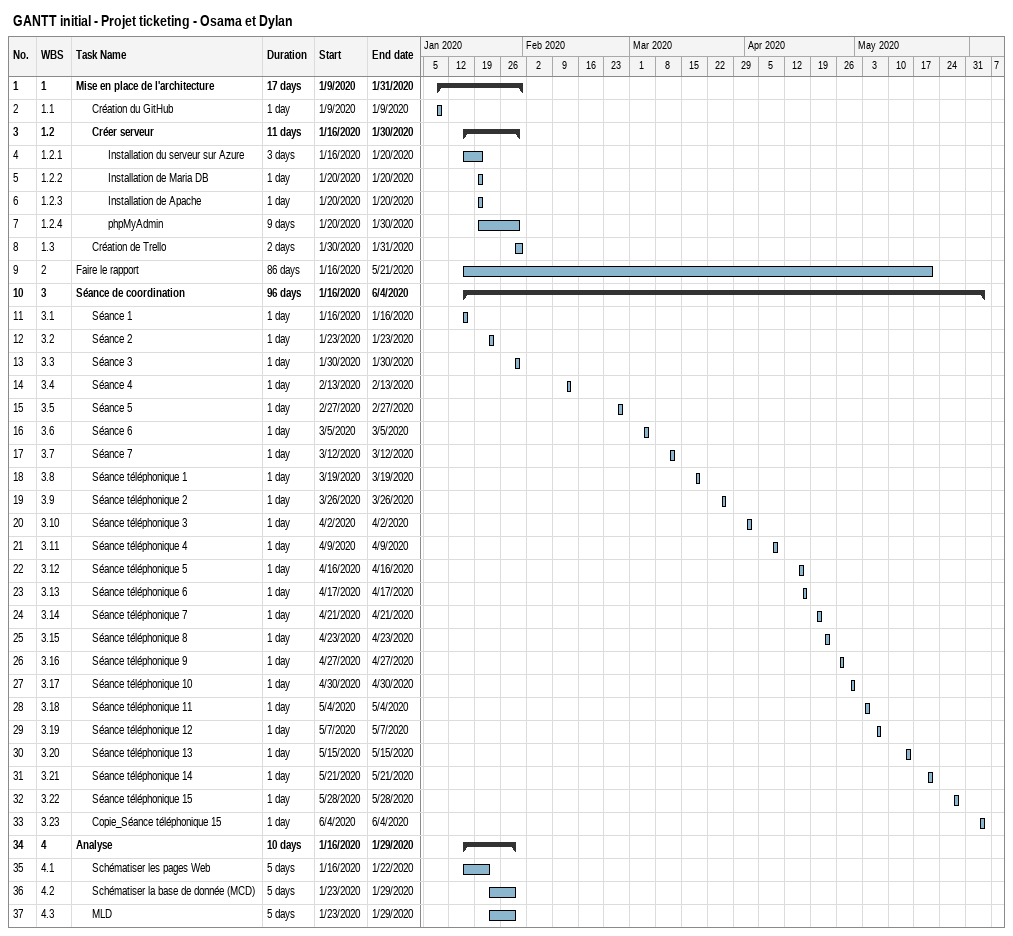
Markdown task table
GANTT initial - Projet ticketing - Osama et Dylan

| ID | WBS | Task | Duration | Start | Finish |
|---|---|---|---|---|---|
| 1 | 1 | **Mise en place de l'architecture** | 17d | 2020-01-09 | 2020-01-31 |
| 2 | 1.1 | Création du GitHub | 1d | 2020-01-09 | 2020-01-09 |
| 3 | 1.2 | **Créer serveur** | 11d | 2020-01-16 | 2020-01-30 |
| 4 | 1.2.1 | Installation du serveur sur Azure | 3d | 2020-01-16 | 2020-01-20 |
| 5 | 1.2.2 | Installation de Maria DB | 1d | 2020-01-20 | 2020-01-20 |
| 6 | 1.2.3 | Installation de Apache | 1d | 2020-01-20 | 2020-01-20 |
| 7 | 1.2.4 | phpMyAdmin | 9d | 2020-01-20 | 2020-01-30 |
| 8 | 1.3 | Création de Trello | 2d | 2020-01-30 | 2020-01-31 |
| 9 | 2 | Faire le rapport | 86d | 2020-01-16 | 2020-05-21 |
| 10 | 3 | **Séance de coordination** | 96d | 2020-01-16 | 2020-06-04 |
| 11 | 3.1 | Séance 1 | 1d | 2020-01-16 | 2020-01-16 |
| 12 | 3.2 | Séance 2 | 1d | 2020-01-23 | 2020-01-23 |
| 13 | 3.3 | Séance 3 | 1d | 2020-01-30 | 2020-01-30 |
| 14 | 3.4 | Séance 4 | 1d | 2020-02-13 | 2020-02-13 |
| 15 | 3.5 | Séance 5 | 1d | 2020-02-27 | 2020-02-27 |
| 16 | 3.6 | Séance 6 | 1d | 2020-03-05 | 2020-03-05 |
| 17 | 3.7 | Séance 7 | 1d | 2020-03-12 | 2020-03-12 |
| 18 | 3.8 | Séance téléphonique 1 | 1d | 2020-03-19 | 2020-03-19 |
| 19 | 3.9 | Séance téléphonique 2 | 1d | 2020-03-26 | 2020-03-26 |
| 20 | 3.10 | Séance téléphonique 3 | 1d | 2020-04-02 | 2020-04-02 |
| 21 | 3.11 | Séance téléphonique 4 | 1d | 2020-04-09 | 2020-04-09 |
| 22 | 3.12 | Séance téléphonique 5 | 1d | 2020-04-16 | 2020-04-16 |
| 23 | 3.13 | Séance téléphonique 6 | 1d | 2020-04-17 | 2020-04-17 |
| 24 | 3.14 | Séance téléphonique 7 | 1d | 2020-04-21 | 2020-04-21 |
| 25 | 3.15 | Séance téléphonique 8 | 1d | 2020-04-23 | 2020-04-23 |
| 26 | 3.16 | Séance téléphonique 9 | 1d | 2020-04-27 | 2020-04-27 |
| 27 | 3.17 | Séance téléphonique 10 | 1d | 2020-04-30 | 2020-04-30 |
| 28 | 3.18 | Séance téléphonique 11 | 1d | 2020-05-04 | 2020-05-04 |
| 29 | 3.19 | Séance téléphonique 12 | 1d | 2020-05-07 | 2020-05-07 |
| 30 | 3.20 | Séance téléphonique 13 | 1d | 2020-05-15 | 2020-05-15 |
| 31 | 3.21 | Séance téléphonique 14 | 1d | 2020-05-21 | 2020-05-21 |
| 32 | 3.22 | Séance téléphonique 15 | 1d | 2020-05-28 | 2020-05-28 |
| 33 | 3.23 | Copie_Séance téléphonique 15 | 1d | 2020-06-04 | 2020-06-04 |
| 34 | 4 | **Analyse** | 10d | 2020-01-16 | 2020-01-29 |
| 35 | 4.1 | Schématiser les pages Web | 5d | 2020-01-16 | 2020-01-22 |
| 36 | 4.2 | Schématiser la base de donnée (MCD) | 5d | 2020-01-23 | 2020-01-29 |
| 37 | 4.3 | MLD | 5d | 2020-01-23 | 2020-01-29 |
